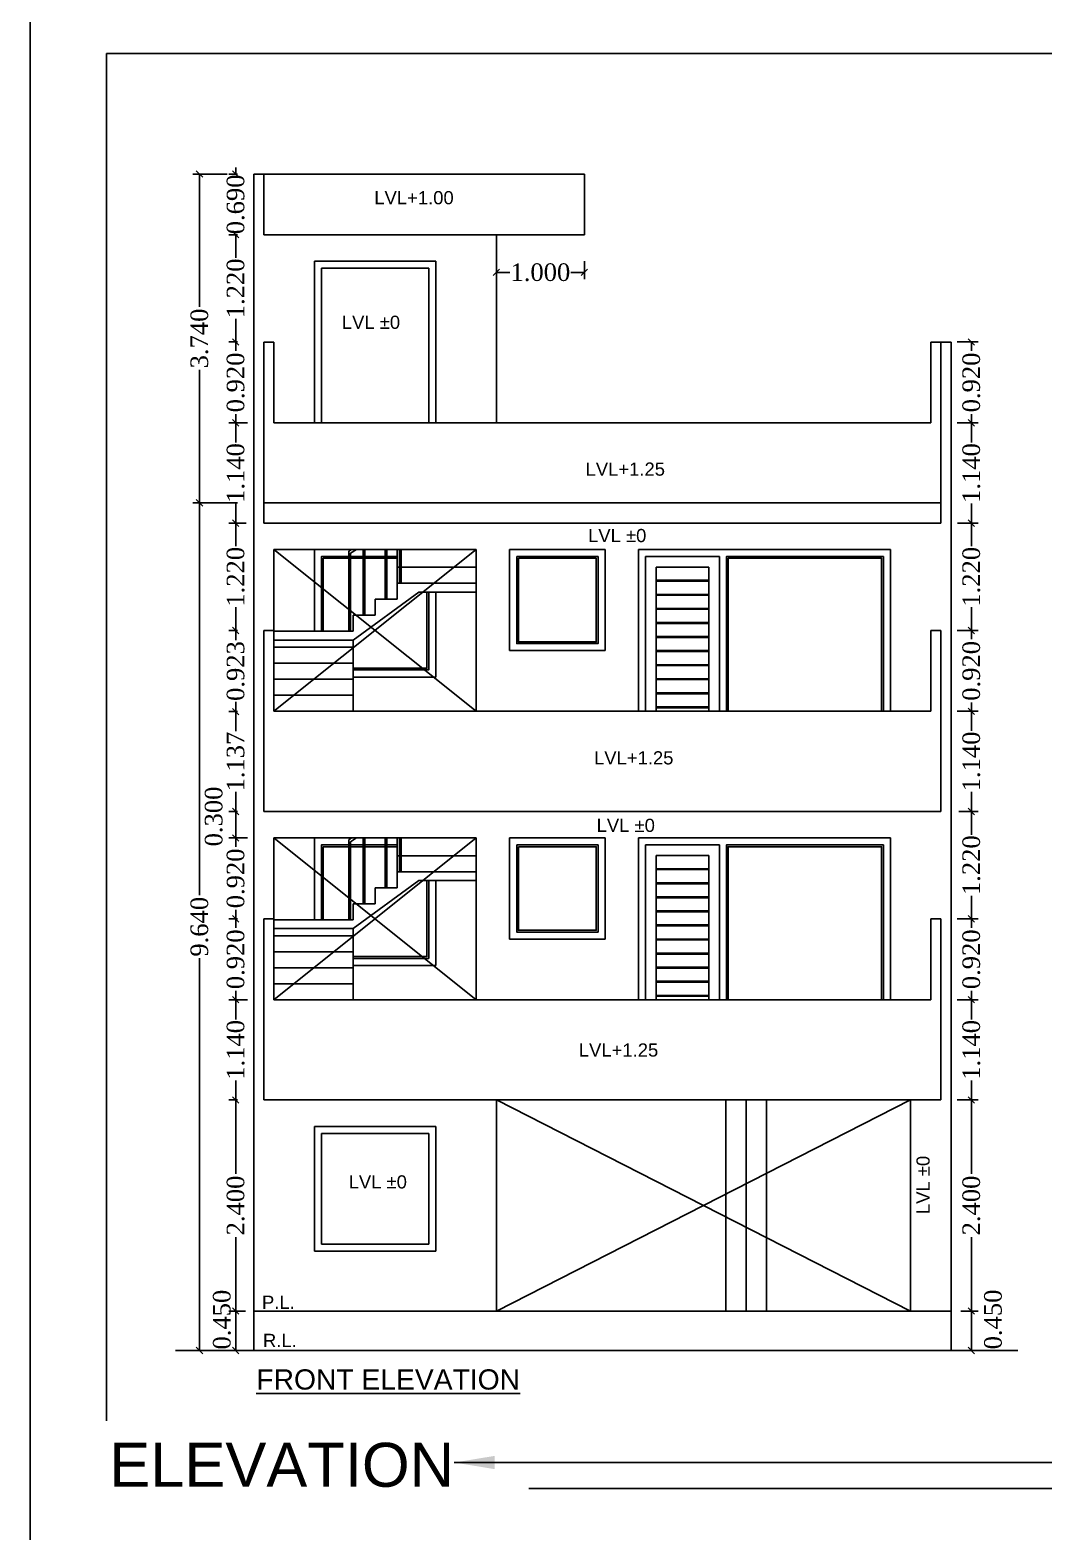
# Model space of a CAD drawing. Header units: metres. Extents: x 180 to 389, y -165 to 195.
# Drawn here: x 259.57 to 271.1, y -42.26 to -25.18 of the extents above; entities that cross this region are included whole.
import ezdxf

# ---------------------------------------------------------------- set-up
doc = ezdxf.new("R2010")
doc.units = ezdxf.units.M
doc.header["$LTSCALE"] = 2
doc.header["$MEASUREMENT"] = 0
doc.layers.add('_Elevation', color=44, linetype='Continuous')
doc.styles.add('DRAWING', font='times.ttf', dxfattribs={"height": 0.2})
doc.styles.get("Standard").update_dxf_attribs({"font": 'arial.ttf'})
doc.dimstyles.new('Copy of DRAWING', dxfattribs={"dimtxt": 0.2, "dimasz": 0.46, "dimexe": 0.076, "dimexo": 0.3, "dimgap": 0.037, "dimtad": 0, "dimdec": 3, "dimzin": 0, "dimdsep": 46, "dimtxsty": 'DRAWING', "dimblk": 'ARCHTICK', "dimtsz": 0.037, "dimcen": 0.09, "dimclre": 256, "dimclrt": 256, "dimadec": 0, "dimazin": 0, "dimtfac": 1, "dimtdec": 3, "dimtix": 1, "dimtofl": 0, "dimtmove": 2, "dimatfit": 3, "dimfxl": 1, "dimtolj": 1, "dimtzin": 0, "dimarcsym": 0})
doc.dimstyles.new('DRAWING', dxfattribs={"dimtxt": 0.2, "dimasz": 0.076, "dimexe": 0.076, "dimexo": 0.3, "dimgap": 0.037, "dimtad": 0, "dimdec": 3, "dimzin": 0, "dimdsep": 46, "dimtxsty": 'DRAWING', "dimblk": 'ARCHTICK', "dimtsz": 0.037, "dimcen": 0.09, "dimclre": 256, "dimclrt": 256, "dimadec": 0, "dimazin": 0, "dimtfac": 1, "dimtdec": 3, "dimtix": 1, "dimtofl": 0, "dimtmove": 2, "dimatfit": 3, "dimfxl": 1, "dimtolj": 1, "dimtzin": 0, "dimarcsym": 0})

# ---------------------------------------------------------------- blocks, each defined once
blk = doc.blocks.new('*D432')
at = {"layer": '_Elevation', "color": 0, "linetype": 'ByBlock', "lineweight": -2, "ltscale": 0.01}
for p, q in [((261.873, -26.779), (261.947, -26.853)), ((261.91, -26.816), (261.91, -26.742)), ((261.947, -27.543), (261.873, -27.469)), ((261.91, -27.506), (261.91, -27.58))]:
    blk.add_line(p, q, dxfattribs=at)
at = {"layer": '_Elevation', "linetype": 'ByBlock', "lineweight": -2, "ltscale": 0.01}
for p, q in [((261.93, -26.816), (261.834, -26.816)), ((261.93, -27.506), (261.834, -27.506))]:
    blk.add_line(p, q, dxfattribs=at)
at = {"layer": 'Defpoints', "color": 0, "ltscale": 0.01}
for p in [(262.23, -26.816), (261.91, -27.506), (262.23, -27.506)]:
    blk.add_point(p, dxfattribs=at)
at = {"layer": '_Elevation', "ltscale": 0.01, "insert": (261.91, -27.161), "char_height": 0.2, "attachment_point": 5, "rotation": 90, "style": 'DRAWING'}
blk.add_mtext('\\A1;0.690', dxfattribs=at)
blk = doc.blocks.new('_ArchTick')
blk = doc.blocks.new('*D433')
at = {"layer": '_Elevation', "color": 0, "linetype": 'ByBlock', "lineweight": -2, "ltscale": 0.01}
for p, q in [((261.947, -27.543), (261.873, -27.469)), ((261.91, -27.506), (261.91, -27.769)), ((261.91, -28.726), (261.91, -28.463)), ((261.873, -28.689), (261.947, -28.763))]:
    blk.add_line(p, q, dxfattribs=at)
at = {"layer": '_Elevation', "linetype": 'ByBlock', "lineweight": -2, "ltscale": 0.01}
for p, q in [((261.93, -27.506), (261.834, -27.506)), ((261.93, -28.726), (261.834, -28.726))]:
    blk.add_line(p, q, dxfattribs=at)
at = {"layer": 'Defpoints', "color": 0, "ltscale": 0.01}
for p in [(262.23, -27.506), (261.91, -28.726), (262.23, -28.726)]:
    blk.add_point(p, dxfattribs=at)
at = {"layer": '_Elevation', "ltscale": 0.01, "insert": (261.91, -28.116), "char_height": 0.2, "attachment_point": 5, "rotation": 90, "style": 'DRAWING'}
blk.add_mtext('\\A1;1.220', dxfattribs=at)
blk = doc.blocks.new('*D434')
at = {"layer": '_Elevation', "color": 0, "linetype": 'ByBlock', "lineweight": -2, "ltscale": 0.01}
for p, q in [((261.947, -28.763), (261.873, -28.689)), ((261.91, -28.726), (261.91, -28.827)), ((261.91, -29.646), (261.91, -29.545)), ((261.873, -29.609), (261.947, -29.683))]:
    blk.add_line(p, q, dxfattribs=at)
at = {"layer": '_Elevation', "linetype": 'ByBlock', "lineweight": -2, "ltscale": 0.01}
for p, q in [((261.93, -28.726), (261.834, -28.726)), ((262.045, -29.646), (261.834, -29.646))]:
    blk.add_line(p, q, dxfattribs=at)
at = {"layer": 'Defpoints', "color": 0, "ltscale": 0.01}
for p in [(262.23, -28.726), (261.91, -29.646), (262.345, -29.646)]:
    blk.add_point(p, dxfattribs=at)
at = {"layer": '_Elevation', "ltscale": 0.01, "insert": (261.91, -29.186), "char_height": 0.2, "attachment_point": 5, "rotation": 90, "style": 'DRAWING'}
blk.add_mtext('\\A1;0.920', dxfattribs=at)
blk = doc.blocks.new('*D435')
at = {"layer": '_Elevation', "linetype": 'ByBlock', "lineweight": -2, "ltscale": 0.01}
for p, q in [((262.045, -29.646), (261.834, -29.646)), ((262.031, -30.786), (261.834, -30.786))]:
    blk.add_line(p, q, dxfattribs=at)
at = {"layer": '_Elevation', "color": 0, "linetype": 'ByBlock', "lineweight": -2, "ltscale": 0.01}
for p, q in [((261.947, -29.683), (261.873, -29.609)), ((261.91, -29.646), (261.91, -29.869)), ((261.91, -30.786), (261.91, -30.563)), ((261.873, -30.749), (261.947, -30.823))]:
    blk.add_line(p, q, dxfattribs=at)
at = {"layer": 'Defpoints', "color": 0, "ltscale": 0.01}
for p in [(262.345, -29.646), (261.91, -30.786), (262.331, -30.786)]:
    blk.add_point(p, dxfattribs=at)
at = {"layer": '_Elevation', "ltscale": 0.01, "insert": (261.91, -30.216), "char_height": 0.2, "attachment_point": 5, "rotation": 90, "style": 'DRAWING'}
blk.add_mtext('\\A1;1.140', dxfattribs=at)
blk = doc.blocks.new('*D436')
at = {"layer": '_Elevation', "linetype": 'ByBlock', "lineweight": -2, "ltscale": 0.01}
for p, q in [((262.031, -30.786), (261.834, -30.786)), ((261.93, -32.006), (261.834, -32.006))]:
    blk.add_line(p, q, dxfattribs=at)
at = {"layer": '_Elevation', "color": 0, "linetype": 'ByBlock', "lineweight": -2, "ltscale": 0.01}
for p, q in [((261.947, -30.823), (261.873, -30.749)), ((261.91, -30.786), (261.91, -31.049)), ((261.91, -32.006), (261.91, -31.743)), ((261.873, -31.969), (261.947, -32.043))]:
    blk.add_line(p, q, dxfattribs=at)
at = {"layer": 'Defpoints', "color": 0, "ltscale": 0.01}
for p in [(262.331, -30.786), (261.91, -32.006), (262.23, -32.006)]:
    blk.add_point(p, dxfattribs=at)
at = {"layer": '_Elevation', "ltscale": 0.01, "insert": (261.91, -31.396), "char_height": 0.2, "attachment_point": 5, "rotation": 90, "style": 'DRAWING'}
blk.add_mtext('\\A1;1.220', dxfattribs=at)
blk = doc.blocks.new('*D437')
at = {"layer": '_Elevation', "linetype": 'ByBlock', "lineweight": -2, "ltscale": 0.01}
for p, q in [((261.93, -32.006), (261.834, -32.006)), ((261.93, -32.93), (261.834, -32.93))]:
    blk.add_line(p, q, dxfattribs=at)
at = {"layer": '_Elevation', "color": 0, "linetype": 'ByBlock', "lineweight": -2, "ltscale": 0.01}
for p, q in [((261.947, -32.043), (261.873, -31.969)), ((261.91, -32.006), (261.91, -32.116)), ((261.873, -32.893), (261.947, -32.967)), ((261.91, -32.93), (261.91, -32.819))]:
    blk.add_line(p, q, dxfattribs=at)
at = {"layer": 'Defpoints', "color": 0, "ltscale": 0.01}
for p in [(262.23, -32.006), (261.91, -32.93), (262.23, -32.93)]:
    blk.add_point(p, dxfattribs=at)
at = {"layer": '_Elevation', "ltscale": 0.01, "insert": (261.91, -32.468), "char_height": 0.2, "attachment_point": 5, "rotation": 90, "style": 'DRAWING'}
blk.add_mtext('\\A1;0.923', dxfattribs=at)
blk = doc.blocks.new('*D438')
at = {"layer": '_Elevation', "linetype": 'ByBlock', "lineweight": -2, "ltscale": 0.01}
for p, q in [((261.93, -32.93), (261.834, -32.93)), ((261.93, -34.066), (261.834, -34.066))]:
    blk.add_line(p, q, dxfattribs=at)
at = {"layer": '_Elevation', "color": 0, "linetype": 'ByBlock', "lineweight": -2, "ltscale": 0.01}
for p, q in [((261.947, -32.967), (261.873, -32.893)), ((261.91, -32.93), (261.91, -33.152)), ((261.91, -34.066), (261.91, -33.843)), ((261.873, -34.029), (261.947, -34.103))]:
    blk.add_line(p, q, dxfattribs=at)
at = {"layer": 'Defpoints', "color": 0, "ltscale": 0.01}
for p in [(262.23, -32.93), (261.91, -34.066), (262.23, -34.066)]:
    blk.add_point(p, dxfattribs=at)
at = {"layer": '_Elevation', "ltscale": 0.01, "insert": (261.91, -33.498), "char_height": 0.2, "attachment_point": 5, "rotation": 90, "style": 'DRAWING'}
blk.add_mtext('\\A1;1.137', dxfattribs=at)
blk = doc.blocks.new('*D439')
at = {"layer": '_Elevation', "linetype": 'ByBlock', "lineweight": -2, "ltscale": 0.01}
for p, q in [((261.93, -34.066), (261.834, -34.066)), ((262.045, -34.366), (261.834, -34.366))]:
    blk.add_line(p, q, dxfattribs=at)
at = {"layer": '_Elevation', "color": 0, "linetype": 'ByBlock', "lineweight": -2, "ltscale": 0.01}
for p, q in [((261.947, -34.103), (261.873, -34.029)), ((261.91, -34.066), (261.91, -34.366)), ((261.873, -34.329), (261.947, -34.403))]:
    blk.add_line(p, q, dxfattribs=at)
at = {"layer": 'Defpoints', "color": 0, "ltscale": 0.01}
for p in [(262.23, -34.066), (261.91, -34.366), (262.345, -34.366)]:
    blk.add_point(p, dxfattribs=at)
at = {"layer": '_Elevation', "ltscale": 0.01, "insert": (261.661, -34.122), "char_height": 0.2, "attachment_point": 5, "rotation": 90, "style": 'DRAWING'}
blk.add_mtext('\\A1;0.300', dxfattribs=at)
blk = doc.blocks.new('*D440')
at = {"layer": '_Elevation', "color": 0, "linetype": 'ByBlock', "lineweight": -2, "ltscale": 0.01}
for p, q in [((261.947, -34.403), (261.873, -34.329)), ((261.91, -34.366), (261.91, -34.467)), ((261.91, -35.286), (261.91, -35.185)), ((261.873, -35.249), (261.947, -35.323))]:
    blk.add_line(p, q, dxfattribs=at)
at = {"layer": '_Elevation', "linetype": 'ByBlock', "lineweight": -2, "ltscale": 0.01}
for p, q in [((262.045, -34.366), (261.834, -34.366)), ((261.93, -35.286), (261.834, -35.286))]:
    blk.add_line(p, q, dxfattribs=at)
at = {"layer": 'Defpoints', "color": 0, "ltscale": 0.01}
for p in [(262.345, -34.366), (261.91, -35.286), (262.23, -35.286)]:
    blk.add_point(p, dxfattribs=at)
at = {"layer": '_Elevation', "ltscale": 0.01, "insert": (261.91, -34.826), "char_height": 0.2, "attachment_point": 5, "rotation": 90, "style": 'DRAWING'}
blk.add_mtext('\\A1;0.920', dxfattribs=at)
blk = doc.blocks.new('*D441')
at = {"layer": '_Elevation', "linetype": 'ByBlock', "lineweight": -2, "ltscale": 0.01}
for p, q in [((261.93, -35.286), (261.834, -35.286)), ((262.045, -36.206), (261.834, -36.206))]:
    blk.add_line(p, q, dxfattribs=at)
at = {"layer": '_Elevation', "color": 0, "linetype": 'ByBlock', "lineweight": -2, "ltscale": 0.01}
for p, q in [((261.947, -35.323), (261.873, -35.249)), ((261.91, -35.286), (261.91, -35.387)), ((261.873, -36.169), (261.947, -36.243)), ((261.91, -36.206), (261.91, -36.105))]:
    blk.add_line(p, q, dxfattribs=at)
at = {"layer": 'Defpoints', "color": 0, "ltscale": 0.01}
for p in [(262.23, -35.286), (261.91, -36.206), (262.345, -36.206)]:
    blk.add_point(p, dxfattribs=at)
at = {"layer": '_Elevation', "ltscale": 0.01, "insert": (261.91, -35.746), "char_height": 0.2, "attachment_point": 5, "rotation": 90, "style": 'DRAWING'}
blk.add_mtext('\\A1;0.920', dxfattribs=at)
blk = doc.blocks.new('*D442')
at = {"layer": '_Elevation', "linetype": 'ByBlock', "lineweight": -2, "ltscale": 0.01}
for p, q in [((262.045, -36.206), (261.834, -36.206)), ((261.93, -37.346), (261.834, -37.346))]:
    blk.add_line(p, q, dxfattribs=at)
at = {"layer": '_Elevation', "color": 0, "linetype": 'ByBlock', "lineweight": -2, "ltscale": 0.01}
for p, q in [((261.947, -36.243), (261.873, -36.169)), ((261.91, -36.206), (261.91, -36.429)), ((261.91, -37.346), (261.91, -37.123)), ((261.873, -37.309), (261.947, -37.383))]:
    blk.add_line(p, q, dxfattribs=at)
at = {"layer": 'Defpoints', "color": 0, "ltscale": 0.01}
for p in [(262.345, -36.206), (261.91, -37.346), (262.23, -37.346)]:
    blk.add_point(p, dxfattribs=at)
at = {"layer": '_Elevation', "ltscale": 0.01, "insert": (261.91, -36.776), "char_height": 0.2, "attachment_point": 5, "rotation": 90, "style": 'DRAWING'}
blk.add_mtext('\\A1;1.140', dxfattribs=at)
blk = doc.blocks.new('*D443')
at = {"layer": '_Elevation', "linetype": 'ByBlock', "lineweight": -2, "ltscale": 0.01}
for p, q in [((261.93, -37.346), (261.834, -37.346)), ((262.023, -39.746), (261.834, -39.746))]:
    blk.add_line(p, q, dxfattribs=at)
at = {"layer": '_Elevation', "color": 0, "linetype": 'ByBlock', "lineweight": -2, "ltscale": 0.01}
for p, q in [((261.947, -37.383), (261.873, -37.309)), ((261.91, -37.346), (261.91, -38.185)), ((261.91, -39.746), (261.91, -38.907)), ((261.873, -39.709), (261.947, -39.783))]:
    blk.add_line(p, q, dxfattribs=at)
at = {"layer": 'Defpoints', "color": 0, "ltscale": 0.01}
for p in [(262.23, -37.346), (261.91, -39.746), (262.323, -39.746)]:
    blk.add_point(p, dxfattribs=at)
at = {"layer": '_Elevation', "ltscale": 0.01, "insert": (261.91, -38.546), "char_height": 0.2, "attachment_point": 5, "rotation": 90, "style": 'DRAWING'}
blk.add_mtext('\\A1;2.400', dxfattribs=at)
blk = doc.blocks.new('*D444')
at = {"layer": '_Elevation', "linetype": 'ByBlock', "lineweight": -2, "ltscale": 0.01}
for p, q in [((262.023, -39.746), (261.834, -39.746)), ((261.973, -40.196), (261.834, -40.196))]:
    blk.add_line(p, q, dxfattribs=at)
at = {"layer": '_Elevation', "color": 0, "linetype": 'ByBlock', "lineweight": -2, "ltscale": 0.01}
for p, q in [((261.947, -39.783), (261.873, -39.709)), ((261.91, -39.746), (261.91, -40.196)), ((261.873, -40.159), (261.947, -40.233))]:
    blk.add_line(p, q, dxfattribs=at)
at = {"layer": 'Defpoints', "color": 0, "ltscale": 0.01}
for p in [(262.323, -39.746), (261.91, -40.196), (262.273, -40.196)]:
    blk.add_point(p, dxfattribs=at)
at = {"layer": '_Elevation', "ltscale": 0.01, "insert": (261.754, -39.844), "char_height": 0.2, "attachment_point": 5, "rotation": 90, "style": 'DRAWING'}
blk.add_mtext('\\A1;0.450', dxfattribs=at)
blk = doc.blocks.new('*D445')
at = {"layer": '_Elevation', "color": 0, "linetype": 'ByBlock', "lineweight": -2, "ltscale": 0.01}
for p, q in [((270.313, -28.763), (270.239, -28.689)), ((270.276, -28.726), (270.276, -28.827)), ((270.276, -29.646), (270.276, -29.545)), ((270.239, -29.609), (270.313, -29.683))]:
    blk.add_line(p, q, dxfattribs=at)
at = {"layer": '_Elevation', "linetype": 'ByBlock', "lineweight": -2, "ltscale": 0.01}
for p, q in [((270.115, -28.726), (270.352, -28.726)), ((270.115, -29.646), (270.352, -29.646))]:
    blk.add_line(p, q, dxfattribs=at)
at = {"layer": 'Defpoints', "color": 0, "ltscale": 0.01}
for p in [(269.815, -28.726), (269.815, -29.646), (270.276, -29.646)]:
    blk.add_point(p, dxfattribs=at)
at = {"layer": '_Elevation', "ltscale": 0.01, "insert": (270.276, -29.186), "char_height": 0.2, "attachment_point": 5, "rotation": 90, "style": 'DRAWING'}
blk.add_mtext('\\A1;0.920', dxfattribs=at)
blk = doc.blocks.new('*D446')
at = {"layer": '_Elevation', "linetype": 'ByBlock', "lineweight": -2, "ltscale": 0.01}
for p, q in [((270.115, -29.646), (270.352, -29.646)), ((270.119, -30.786), (270.352, -30.786))]:
    blk.add_line(p, q, dxfattribs=at)
at = {"layer": '_Elevation', "color": 0, "linetype": 'ByBlock', "lineweight": -2, "ltscale": 0.01}
for p, q in [((270.313, -29.683), (270.239, -29.609)), ((270.276, -29.646), (270.276, -29.869)), ((270.276, -30.786), (270.276, -30.563)), ((270.239, -30.749), (270.313, -30.823))]:
    blk.add_line(p, q, dxfattribs=at)
at = {"layer": 'Defpoints', "color": 0, "ltscale": 0.01}
for p in [(269.815, -29.646), (269.819, -30.786), (270.276, -30.786)]:
    blk.add_point(p, dxfattribs=at)
at = {"layer": '_Elevation', "ltscale": 0.01, "insert": (270.276, -30.216), "char_height": 0.2, "attachment_point": 5, "rotation": 90, "style": 'DRAWING'}
blk.add_mtext('\\A1;1.140', dxfattribs=at)
blk = doc.blocks.new('*D447')
at = {"layer": '_Elevation', "linetype": 'ByBlock', "lineweight": -2, "ltscale": 0.01}
for p, q in [((270.119, -30.786), (270.352, -30.786)), ((270.115, -32.006), (270.352, -32.006))]:
    blk.add_line(p, q, dxfattribs=at)
at = {"layer": '_Elevation', "color": 0, "linetype": 'ByBlock', "lineweight": -2, "ltscale": 0.01}
for p, q in [((270.313, -30.823), (270.239, -30.749)), ((270.276, -30.786), (270.276, -31.049)), ((270.276, -32.006), (270.276, -31.743)), ((270.239, -31.969), (270.313, -32.043))]:
    blk.add_line(p, q, dxfattribs=at)
at = {"layer": 'Defpoints', "color": 0, "ltscale": 0.01}
for p in [(269.819, -30.786), (269.815, -32.006), (270.276, -32.006)]:
    blk.add_point(p, dxfattribs=at)
at = {"layer": '_Elevation', "ltscale": 0.01, "insert": (270.276, -31.396), "char_height": 0.2, "attachment_point": 5, "rotation": 90, "style": 'DRAWING'}
blk.add_mtext('\\A1;1.220', dxfattribs=at)
blk = doc.blocks.new('*D448')
at = {"layer": '_Elevation', "linetype": 'ByBlock', "lineweight": -2, "ltscale": 0.01}
for p, q in [((270.115, -32.006), (270.352, -32.006)), ((270.115, -32.926), (270.352, -32.926))]:
    blk.add_line(p, q, dxfattribs=at)
at = {"layer": '_Elevation', "color": 0, "linetype": 'ByBlock', "lineweight": -2, "ltscale": 0.01}
for p, q in [((270.313, -32.043), (270.239, -31.969)), ((270.276, -32.006), (270.276, -32.107)), ((270.239, -32.889), (270.313, -32.963)), ((270.276, -32.926), (270.276, -32.825))]:
    blk.add_line(p, q, dxfattribs=at)
at = {"layer": 'Defpoints', "color": 0, "ltscale": 0.01}
for p in [(269.815, -32.006), (269.815, -32.926), (270.276, -32.926)]:
    blk.add_point(p, dxfattribs=at)
at = {"layer": '_Elevation', "ltscale": 0.01, "insert": (270.276, -32.466), "char_height": 0.2, "attachment_point": 5, "rotation": 90, "style": 'DRAWING'}
blk.add_mtext('\\A1;0.920', dxfattribs=at)
blk = doc.blocks.new('*D449')
at = {"layer": '_Elevation', "linetype": 'ByBlock', "lineweight": -2, "ltscale": 0.01}
for p, q in [((270.115, -32.926), (270.352, -32.926)), ((270.134, -34.066), (270.352, -34.066))]:
    blk.add_line(p, q, dxfattribs=at)
at = {"layer": '_Elevation', "color": 0, "linetype": 'ByBlock', "lineweight": -2, "ltscale": 0.01}
for p, q in [((270.313, -32.963), (270.239, -32.889)), ((270.276, -32.926), (270.276, -33.149)), ((270.276, -34.066), (270.276, -33.843)), ((270.239, -34.029), (270.313, -34.103))]:
    blk.add_line(p, q, dxfattribs=at)
at = {"layer": 'Defpoints', "color": 0, "ltscale": 0.01}
for p in [(269.815, -32.926), (269.834, -34.066), (270.276, -34.066)]:
    blk.add_point(p, dxfattribs=at)
at = {"layer": '_Elevation', "ltscale": 0.01, "insert": (270.276, -33.496), "char_height": 0.2, "attachment_point": 5, "rotation": 90, "style": 'DRAWING'}
blk.add_mtext('\\A1;1.140', dxfattribs=at)
blk = doc.blocks.new('*D450')
at = {"layer": '_Elevation', "linetype": 'ByBlock', "lineweight": -2, "ltscale": 0.01}
for p, q in [((270.134, -34.066), (270.352, -34.066)), ((270.115, -35.286), (270.352, -35.286))]:
    blk.add_line(p, q, dxfattribs=at)
at = {"layer": '_Elevation', "color": 0, "linetype": 'ByBlock', "lineweight": -2, "ltscale": 0.01}
for p, q in [((270.313, -34.103), (270.239, -34.029)), ((270.276, -34.066), (270.276, -34.329)), ((270.276, -35.286), (270.276, -35.023)), ((270.239, -35.249), (270.313, -35.323))]:
    blk.add_line(p, q, dxfattribs=at)
at = {"layer": 'Defpoints', "color": 0, "ltscale": 0.01}
for p in [(269.834, -34.066), (269.815, -35.286), (270.276, -35.286)]:
    blk.add_point(p, dxfattribs=at)
at = {"layer": '_Elevation', "ltscale": 0.01, "insert": (270.276, -34.676), "char_height": 0.2, "attachment_point": 5, "rotation": 90, "style": 'DRAWING'}
blk.add_mtext('\\A1;1.220', dxfattribs=at)
blk = doc.blocks.new('*D451')
at = {"layer": '_Elevation', "linetype": 'ByBlock', "lineweight": -2, "ltscale": 0.01}
for p, q in [((270.115, -35.286), (270.352, -35.286)), ((270.115, -36.206), (270.352, -36.206))]:
    blk.add_line(p, q, dxfattribs=at)
at = {"layer": '_Elevation', "color": 0, "linetype": 'ByBlock', "lineweight": -2, "ltscale": 0.01}
for p, q in [((270.313, -35.323), (270.239, -35.249)), ((270.276, -35.286), (270.276, -35.387)), ((270.239, -36.169), (270.313, -36.243)), ((270.276, -36.206), (270.276, -36.105))]:
    blk.add_line(p, q, dxfattribs=at)
at = {"layer": 'Defpoints', "color": 0, "ltscale": 0.01}
for p in [(269.815, -35.286), (269.815, -36.206), (270.276, -36.206)]:
    blk.add_point(p, dxfattribs=at)
at = {"layer": '_Elevation', "ltscale": 0.01, "insert": (270.276, -35.746), "char_height": 0.2, "attachment_point": 5, "rotation": 90, "style": 'DRAWING'}
blk.add_mtext('\\A1;0.920', dxfattribs=at)
blk = doc.blocks.new('*D452')
at = {"layer": '_Elevation', "linetype": 'ByBlock', "lineweight": -2, "ltscale": 0.01}
for p, q in [((270.115, -36.206), (270.352, -36.206)), ((270.115, -37.346), (270.352, -37.346))]:
    blk.add_line(p, q, dxfattribs=at)
at = {"layer": '_Elevation', "color": 0, "linetype": 'ByBlock', "lineweight": -2, "ltscale": 0.01}
for p, q in [((270.313, -36.243), (270.239, -36.169)), ((270.276, -36.206), (270.276, -36.429)), ((270.276, -37.346), (270.276, -37.123)), ((270.239, -37.309), (270.313, -37.383))]:
    blk.add_line(p, q, dxfattribs=at)
at = {"layer": 'Defpoints', "color": 0, "ltscale": 0.01}
for p in [(269.815, -36.206), (269.815, -37.346), (270.276, -37.346)]:
    blk.add_point(p, dxfattribs=at)
at = {"layer": '_Elevation', "ltscale": 0.01, "insert": (270.276, -36.776), "char_height": 0.2, "attachment_point": 5, "rotation": 90, "style": 'DRAWING'}
blk.add_mtext('\\A1;1.140', dxfattribs=at)
blk = doc.blocks.new('*D453')
at = {"layer": '_Elevation', "linetype": 'ByBlock', "lineweight": -2, "ltscale": 0.01}
for p, q in [((270.115, -37.346), (270.352, -37.346)), ((270.157, -39.746), (270.352, -39.746))]:
    blk.add_line(p, q, dxfattribs=at)
at = {"layer": '_Elevation', "color": 0, "linetype": 'ByBlock', "lineweight": -2, "ltscale": 0.01}
for p, q in [((270.313, -37.383), (270.239, -37.309)), ((270.276, -37.346), (270.276, -38.185)), ((270.276, -39.746), (270.276, -38.907)), ((270.239, -39.709), (270.313, -39.783))]:
    blk.add_line(p, q, dxfattribs=at)
at = {"layer": 'Defpoints', "color": 0, "ltscale": 0.01}
for p in [(269.815, -37.346), (269.857, -39.746), (270.276, -39.746)]:
    blk.add_point(p, dxfattribs=at)
at = {"layer": '_Elevation', "ltscale": 0.01, "insert": (270.276, -38.546), "char_height": 0.2, "attachment_point": 5, "rotation": 90, "style": 'DRAWING'}
blk.add_mtext('\\A1;2.400', dxfattribs=at)
blk = doc.blocks.new('*D454')
at = {"layer": '_Elevation', "linetype": 'ByBlock', "lineweight": -2, "ltscale": 0.01}
for p, q in [((270.157, -39.746), (270.352, -39.746)), ((270.157, -40.196), (270.352, -40.196))]:
    blk.add_line(p, q, dxfattribs=at)
at = {"layer": '_Elevation', "color": 0, "linetype": 'ByBlock', "lineweight": -2, "ltscale": 0.01}
for p, q in [((270.313, -39.783), (270.239, -39.709)), ((270.276, -39.746), (270.276, -40.196)), ((270.239, -40.159), (270.313, -40.233))]:
    blk.add_line(p, q, dxfattribs=at)
at = {"layer": 'Defpoints', "color": 0, "ltscale": 0.01}
for p in [(269.857, -39.746), (269.857, -40.196), (270.276, -40.196)]:
    blk.add_point(p, dxfattribs=at)
at = {"layer": '_Elevation', "ltscale": 0.01, "insert": (270.523, -39.842), "char_height": 0.2, "attachment_point": 5, "rotation": 90, "style": 'DRAWING'}
blk.add_mtext('\\A1;0.450', dxfattribs=at)
blk = doc.blocks.new('*D455')
at = {"layer": '_Elevation', "linetype": 'ByBlock', "lineweight": -2, "ltscale": 0.01}
for p, q in [((264.875, -27.806), (264.875, -28.01)), ((265.875, -27.806), (265.875, -28.01))]:
    blk.add_line(p, q, dxfattribs=at)
at = {"layer": '_Elevation', "color": 0, "linetype": 'ByBlock', "lineweight": -2, "ltscale": 0.01}
for p, q in [((264.912, -27.897), (264.838, -27.971)), ((264.875, -27.934), (265.029, -27.934)), ((265.875, -27.934), (265.722, -27.934)), ((265.838, -27.971), (265.912, -27.897))]:
    blk.add_line(p, q, dxfattribs=at)
at = {"layer": 'Defpoints', "color": 0, "ltscale": 0.01}
for p in [(264.875, -27.506), (265.875, -27.506), (265.875, -27.934)]:
    blk.add_point(p, dxfattribs=at)
at = {"layer": '_Elevation', "ltscale": 0.01, "insert": (265.375, -27.934), "char_height": 0.2, "attachment_point": 5, "style": 'DRAWING'}
blk.add_mtext('\\A1;1.000', dxfattribs=at)
blk = doc.blocks.new('*D479')
at = {"layer": '_Elevation', "linetype": 'ByBlock', "lineweight": -2, "ltscale": 0.01}
for p, q in [((261.93, -30.556), (261.422, -30.556)), ((261.815, -40.196), (261.422, -40.196))]:
    blk.add_line(p, q, dxfattribs=at)
at = {"layer": '_Elevation', "color": 0, "linetype": 'ByBlock', "lineweight": -2, "ltscale": 0.01}
for p, q in [((261.535, -30.593), (261.461, -30.519)), ((261.498, -30.556), (261.498, -35.018)), ((261.498, -40.196), (261.498, -35.734)), ((261.461, -40.159), (261.535, -40.233))]:
    blk.add_line(p, q, dxfattribs=at)
at = {"layer": 'Defpoints', "color": 0, "ltscale": 0.01}
for p in [(262.23, -30.556), (261.498, -40.196), (262.115, -40.196)]:
    blk.add_point(p, dxfattribs=at)
at = {"layer": '_Elevation', "ltscale": 0.01, "insert": (261.498, -35.376), "char_height": 0.2, "attachment_point": 5, "rotation": 90, "style": 'DRAWING'}
blk.add_mtext('\\A1;9.640', dxfattribs=at)
blk = doc.blocks.new('*D480')
at = {"layer": '_Elevation', "color": 0, "linetype": 'ByBlock', "lineweight": -2, "ltscale": 0.01}
for p, q in [((261.535, -26.853), (261.461, -26.779)), ((261.498, -26.816), (261.498, -28.328)), ((261.498, -30.556), (261.498, -29.044)), ((261.461, -30.519), (261.535, -30.593))]:
    blk.add_line(p, q, dxfattribs=at)
at = {"layer": '_Elevation', "linetype": 'ByBlock', "lineweight": -2, "ltscale": 0.01}
for p, q in [((261.815, -26.816), (261.422, -26.816)), ((261.93, -30.556), (261.422, -30.556))]:
    blk.add_line(p, q, dxfattribs=at)
at = {"layer": 'Defpoints', "color": 0, "ltscale": 0.01}
for p in [(261.498, -26.816), (262.115, -26.816), (262.23, -30.556)]:
    blk.add_point(p, dxfattribs=at)
at = {"layer": '_Elevation', "ltscale": 0.01, "insert": (261.498, -28.686), "char_height": 0.2, "attachment_point": 5, "rotation": 90, "style": 'DRAWING'}
blk.add_mtext('\\A1;3.740', dxfattribs=at)

msp = doc.modelspace()

# ---------------------------------------------------------------- linework, layer by layer
at = {"ltscale": 0.01}
msp.add_lwpolyline([(259.5716, -23.2175), (292.4225, -23.2175), (292.4225, -44.8823), (259.5716, -44.8823)], close=True, dxfattribs=at)
at = {"layer": '_Elevation', "ltscale": 0.01}
for p, q in [((262.1154, -40.1961), (262.1154, -26.8161)), ((262.1154, -26.8161), (265.8754, -26.8161)), ((262.2304, -27.5061), (262.2304, -26.8161)), ((265.8754, -27.5061), (265.8754, -26.8161)), ((262.2304, -27.5061), (265.8754, -27.5061)), ((264.8754, -29.6461), (264.8754, -27.5061)), ((262.8054, -27.8061), (262.8054, -29.6461)), ((262.8054, -27.8061), (264.1854, -27.8061)), ((264.1854, -27.8061), (264.1854, -29.6461)), ((262.8854, -27.8861), (264.1054, -27.8861)), ((262.8854, -27.8861), (262.8854, -29.6461)), ((264.1054, -27.8861), (264.1054, -29.6461)), ((262.3454, -28.7261), (262.2304, -28.7261)), ((262.2304, -30.7861), (262.2304, -28.7261)), ((262.3454, -29.6461), (262.3454, -28.7261)), ((269.8154, -28.7261), (270.0454, -28.7261)), ((269.8154, -29.6461), (269.8154, -28.7261)), ((269.9304, -30.7861), (269.9304, -28.7261)), ((270.0454, -40.1961), (270.0454, -28.7261)), ((262.3454, -29.6461), (269.8154, -29.6461)), ((262.2304, -30.5561), (269.9304, -30.5561)), ((262.2304, -30.7861), (269.9304, -30.7861)), ((264.6454, -31.0861), (262.3454, -31.0861)), ((262.3454, -32.0061), (262.3454, -31.0861)), ((262.3454, -31.0861), (264.6454, -32.9261)), ((264.6454, -31.0861), (262.3454, -32.9261)), ((263.7454, -31.0861), (262.8054, -31.0861)), ((262.8054, -32.0161), (262.8054, -31.0861)), ((263.1973, -31.1061), (263.2286, -31.0861)), ((263.2173, -31.1289), (263.2842, -31.0861)), ((263.3604, -31.8341), (263.3604, -31.0861)), ((263.3804, -31.8341), (263.3804, -31.0861)), ((263.6104, -31.6521), (263.6104, -31.0861)), ((263.6304, -31.6521), (263.6304, -31.0861)), ((263.7454, -31.0861), (263.7454, -31.6521)), ((263.7727, -31.4701), (263.7727, -31.0861)), ((263.7927, -31.4701), (263.7927, -31.0861)), ((264.6454, -31.0861), (264.6454, -32.9261)), ((266.1104, -31.0861), (265.0254, -31.0861)), ((265.0254, -32.2361), (265.0254, -31.0861)), ((266.1104, -31.0861), (266.1104, -32.2361)), ((266.4904, -32.9261), (266.4904, -31.0861)), ((269.3554, -31.0861), (266.4904, -31.0861)), ((269.3554, -31.0861), (269.3554, -32.9261)), ((263.1973, -31.1661), (262.8854, -31.1661)), ((263.1973, -32.0161), (263.1973, -31.1061)), ((263.2173, -32.0161), (263.2173, -31.1289)), ((263.3604, -31.1661), (263.2173, -31.1661)), ((263.6104, -31.1661), (263.3804, -31.1661)), ((263.7454, -31.1661), (263.6304, -31.1661)), ((266.0304, -31.1661), (265.1054, -31.1661)), ((266.0304, -31.1661), (266.0304, -32.1561)), ((266.5704, -32.9261), (266.5704, -31.1661)), ((267.4104, -31.1661), (266.5704, -31.1661)), ((267.4104, -32.9261), (267.4104, -31.1661)), ((267.4904, -32.9261), (267.4904, -31.1661)), ((269.2754, -31.1661), (267.4904, -31.1661)), ((269.2754, -31.1661), (269.2754, -32.9261)), ((263.7454, -31.2881), (264.6454, -31.2881)), ((267.2904, -31.2861), (266.6904, -31.2861)), ((266.6904, -32.9261), (266.6904, -31.2861)), ((267.2904, -32.9261), (267.2904, -31.2861)), ((263.2454, -32.1161), (263.9916, -31.5701)), ((263.7454, -31.4701), (264.6454, -31.4701)), ((263.9916, -31.5701), (264.6454, -31.5701)), ((264.1054, -31.5701), (264.1054, -32.4561)), ((264.1854, -31.5701), (264.1854, -32.5361)), ((267.2904, -31.4361), (266.6904, -31.4361)), ((267.2904, -31.4461), (266.6904, -31.4461)), ((267.2904, -31.5961), (266.6904, -31.5961)), ((263.4954, -31.6521), (263.4954, -31.8341)), ((263.4954, -31.6521), (263.7454, -31.6521)), ((267.2904, -31.6061), (266.6904, -31.6061)), ((267.2904, -31.7561), (266.6904, -31.7561)), ((267.2904, -31.7661), (266.6904, -31.7661)), ((263.2454, -31.8341), (263.2454, -32.0161)), ((263.2454, -31.8341), (263.4954, -31.8341)), ((267.2904, -31.9161), (266.6904, -31.9161)), ((267.2904, -31.9261), (266.6904, -31.9261)), ((262.3454, -32.0061), (262.2304, -32.0061)), ((262.2304, -34.0661), (262.2304, -32.0061)), ((262.3454, -32.9261), (262.3454, -32.0061)), ((262.3454, -32.9261), (262.3454, -32.0061)), ((262.3454, -32.0161), (263.2454, -32.0161)), ((267.2904, -32.0761), (266.6904, -32.0761)), ((267.2904, -32.0861), (266.6904, -32.0861)), ((269.8154, -32.0061), (269.9304, -32.0061)), ((269.8154, -32.9261), (269.8154, -32.0061)), ((269.9304, -34.0661), (269.9304, -32.0061)), ((262.3454, -32.1161), (263.2454, -32.1161)), ((262.3454, -32.1981), (263.2454, -32.1981)), ((263.2454, -32.1161), (263.2454, -32.9261)), ((265.0254, -32.2361), (266.1104, -32.2361)), ((265.1054, -32.1561), (266.0304, -32.1561)), ((267.2904, -32.2361), (266.6904, -32.2361)), ((267.2904, -32.2461), (266.6904, -32.2461)), ((262.3454, -32.3801), (263.2454, -32.3801)), ((267.2904, -32.3961), (266.6904, -32.3961)), ((267.2904, -32.4061), (266.6904, -32.4061)), ((262.3454, -32.5621), (263.2454, -32.5621)), ((263.2454, -32.4561), (264.1054, -32.4561)), ((263.2454, -32.5361), (264.1854, -32.5361)), ((267.2904, -32.5561), (266.6904, -32.5561)), ((267.2904, -32.5661), (266.6904, -32.5661)), ((262.3454, -32.7441), (263.2454, -32.7441)), ((267.2904, -32.7161), (266.6904, -32.7161)), ((267.2904, -32.7261), (266.6904, -32.7261)), ((262.3454, -32.9261), (269.8154, -32.9261)), ((262.3454, -32.9261), (263.2454, -32.9261)), ((267.2904, -32.8761), (266.6904, -32.8761)), ((267.2904, -32.8861), (266.6904, -32.8861)), ((262.2304, -34.0661), (269.9304, -34.0661)), ((264.6454, -34.3661), (262.3454, -34.3661)), ((262.3454, -35.2861), (262.3454, -34.3661)), ((262.3454, -34.3661), (264.6454, -36.2061)), ((264.6454, -34.3661), (262.3454, -36.2061)), ((263.7454, -34.3661), (262.8054, -34.3661)), ((262.8054, -35.2961), (262.8054, -34.3661)), ((263.1973, -34.4461), (262.8854, -34.4461)), ((263.1973, -34.3861), (263.2286, -34.3661)), ((263.1973, -35.2961), (263.1973, -34.3861)), ((263.2173, -34.4089), (263.2842, -34.3661)), ((263.2173, -35.2961), (263.2173, -34.4089)), ((263.3604, -34.4461), (263.2173, -34.4461)), ((263.3604, -35.1141), (263.3604, -34.3661)), ((263.3804, -35.1141), (263.3804, -34.3661)), ((263.6104, -34.4461), (263.3804, -34.4461)), ((263.6104, -34.9321), (263.6104, -34.3661)), ((263.6304, -34.9321), (263.6304, -34.3661)), ((263.7454, -34.4461), (263.6304, -34.4461)), ((263.7454, -34.3661), (263.7454, -34.9321)), ((263.7727, -34.7501), (263.7727, -34.3661)), ((263.7927, -34.7501), (263.7927, -34.3661)), ((264.6454, -34.3661), (264.6454, -36.2061)), ((266.1104, -34.3661), (265.0254, -34.3661)), ((265.0254, -35.5161), (265.0254, -34.3661)), ((266.0304, -34.4461), (265.1054, -34.4461)), ((266.0304, -34.4461), (266.0304, -35.4361)), ((266.1104, -34.3661), (266.1104, -35.5161)), ((266.4904, -36.2061), (266.4904, -34.3661)), ((269.3554, -34.3661), (266.4904, -34.3661)), ((266.5704, -36.2061), (266.5704, -34.4461)), ((267.4104, -34.4461), (266.5704, -34.4461)), ((267.4104, -36.2061), (267.4104, -34.4461)), ((267.4904, -36.2061), (267.4904, -34.4461)), ((269.2754, -34.4461), (267.4904, -34.4461)), ((269.2754, -34.4461), (269.2754, -36.2061)), ((269.3554, -34.3661), (269.3554, -36.2061)), ((263.7454, -34.5681), (264.6454, -34.5681)), ((267.2904, -34.5661), (266.6904, -34.5661)), ((266.6904, -36.2061), (266.6904, -34.5661)), ((267.2904, -36.2061), (267.2904, -34.5661)), ((263.7454, -34.7501), (264.6454, -34.7501)), ((267.2904, -34.7161), (266.6904, -34.7161)), ((267.2904, -34.7261), (266.6904, -34.7261)), ((263.2454, -35.3961), (263.9916, -34.8501)), ((263.4954, -34.9321), (263.4954, -35.1141)), ((263.4954, -34.9321), (263.7454, -34.9321)), ((263.9916, -34.8501), (264.6454, -34.8501)), ((264.1054, -34.8501), (264.1054, -35.7361)), ((264.1854, -34.8501), (264.1854, -35.8161)), ((267.2904, -34.8761), (266.6904, -34.8761)), ((267.2904, -34.8861), (266.6904, -34.8861)), ((263.2454, -35.1141), (263.2454, -35.2961)), ((263.2454, -35.1141), (263.4954, -35.1141)), ((267.2904, -35.0361), (266.6904, -35.0361)), ((267.2904, -35.0461), (266.6904, -35.0461)), ((262.3454, -35.2861), (262.2304, -35.2861)), ((262.2304, -37.3461), (262.2304, -35.2861)), ((262.3454, -36.2061), (262.3454, -35.2861)), ((262.3454, -35.2961), (263.2454, -35.2961)), ((267.2904, -35.1961), (266.6904, -35.1961)), ((267.2904, -35.2061), (266.6904, -35.2061)), ((267.2904, -35.3561), (266.6904, -35.3561)), ((269.8154, -35.2861), (269.9304, -35.2861)), ((269.8154, -36.2061), (269.8154, -35.2861)), ((269.9304, -37.3461), (269.9304, -35.2861)), ((262.3454, -35.3961), (263.2454, -35.3961)), ((262.3454, -35.4781), (263.2454, -35.4781)), ((263.2454, -35.3961), (263.2454, -36.2061)), ((265.0254, -35.5161), (266.1104, -35.5161)), ((265.1054, -35.4361), (266.0304, -35.4361)), ((267.2904, -35.3661), (266.6904, -35.3661)), ((267.2904, -35.5161), (266.6904, -35.5161)), ((267.2904, -35.5261), (266.6904, -35.5261)), ((262.3454, -35.6601), (263.2454, -35.6601)), ((267.2904, -35.6761), (266.6904, -35.6761)), ((267.2904, -35.6861), (266.6904, -35.6861)), ((262.3454, -35.8421), (263.2454, -35.8421)), ((263.2454, -35.7361), (264.1054, -35.7361)), ((263.2454, -35.8161), (264.1854, -35.8161)), ((267.2904, -35.8361), (266.6904, -35.8361)), ((267.2904, -35.8461), (266.6904, -35.8461)), ((262.3454, -36.0241), (263.2454, -36.0241)), ((267.2904, -35.9961), (266.6904, -35.9961)), ((267.2904, -36.0061), (266.6904, -36.0061)), ((262.3454, -36.2061), (269.8154, -36.2061)), ((262.3454, -36.2061), (263.2454, -36.2061)), ((267.2904, -36.1561), (266.6904, -36.1561)), ((267.2904, -36.1661), (266.6904, -36.1661)), ((262.2304, -37.3461), (269.9304, -37.3461)), ((264.8754, -39.7461), (264.8754, -37.3461)), ((264.8754, -37.3461), (269.5854, -39.7461)), ((269.5854, -37.3461), (264.8754, -39.7461)), ((267.4854, -37.3461), (267.4854, -39.7461)), ((267.7154, -37.3461), (267.7154, -39.7461)), ((267.9454, -37.3461), (267.9454, -39.7461)), ((269.5854, -39.7461), (269.5854, -37.3461)), ((262.8054, -37.6461), (262.8054, -39.0661)), ((262.8054, -37.6461), (264.1854, -37.6461)), ((262.8854, -37.7261), (264.1054, -37.7261)), ((262.8854, -37.7261), (262.8854, -38.9861)), ((264.1054, -37.7261), (264.1054, -38.9861)), ((264.1854, -37.6461), (264.1854, -39.0661)), ((262.8054, -39.0661), (264.1854, -39.0661)), ((262.8854, -38.9861), (264.1054, -38.9861)), ((262.1154, -39.7461), (270.0454, -39.7461)), ((261.2244, -40.1961), (270.8038, -40.1961))]:
    msp.add_line(p, q, dxfattribs=at)
for points in [[(260.4399, -25.4446), (282.8908, -25.4446), (282.8908, -41.7634), (260.4399, -41.7634)], [(265.1054, -31.1661), (266.0304, -31.1661), (266.0304, -32.1561), (265.1054, -32.1561)], [(265.1254, -31.1861), (266.0104, -31.1861), (266.0104, -32.1361), (265.1254, -32.1361)], [(265.1054, -34.4461), (266.0304, -34.4461), (266.0304, -35.4361), (265.1054, -35.4361)], [(265.1254, -34.4661), (266.0104, -34.4661), (266.0104, -35.4161), (265.1254, -35.4161)]]:
    msp.add_lwpolyline(points, close=True, dxfattribs=at)
for points in [[(262.8854, -32.0161), (262.8854, -31.1661), (263.1973, -31.1661)], [(262.9054, -32.0161), (262.9054, -31.1861), (263.1973, -31.1861)], [(263.2173, -31.1661), (263.3604, -31.1661)], [(263.2173, -31.1861), (263.3604, -31.1861)], [(263.3804, -31.1661), (263.6104, -31.1661)], [(263.3804, -31.1861), (263.6104, -31.1861)], [(263.6304, -31.1661), (263.7454, -31.1661)], [(263.6304, -31.1861), (263.7454, -31.1861)], [(267.4904, -32.9261), (267.4904, -31.1661), (269.2754, -31.1661), (269.2754, -32.9261)], [(267.5104, -32.9261), (267.5104, -31.1861), (269.2554, -31.1861), (269.2554, -32.9261)], [(264.1054, -31.5701), (264.1054, -32.4561), (263.2454, -32.4561)], [(264.0854, -31.5701), (264.0854, -32.4361), (263.2454, -32.4361)], [(262.8854, -35.2961), (262.8854, -34.4461), (263.1973, -34.4461)], [(262.9054, -35.2961), (262.9054, -34.4661), (263.1973, -34.4661)], [(263.2173, -34.4461), (263.3604, -34.4461)], [(263.2173, -34.4661), (263.3604, -34.4661)], [(263.3804, -34.4461), (263.6104, -34.4461)], [(263.3804, -34.4661), (263.6104, -34.4661)], [(263.6304, -34.4461), (263.7454, -34.4461)], [(263.6304, -34.4661), (263.7454, -34.4661)], [(267.4904, -36.2061), (267.4904, -34.4461), (269.2754, -34.4461), (269.2754, -36.2061)], [(267.5104, -36.2061), (267.5104, -34.4661), (269.2554, -34.4661), (269.2554, -36.2061)], [(264.1054, -34.8501), (264.1054, -35.7361), (263.2454, -35.7361)], [(264.0854, -34.8501), (264.0854, -35.7161), (263.2454, -35.7161)]]:
    msp.add_lwpolyline(points, dxfattribs=at)

# ---------------------------------------------------------------- texts
at = {"layer": '_Elevation', "ltscale": 0.01, "char_height": 0.15, "attachment_point": 1}
for s, insert, width in [('LVL+1.00', (263.4863, -27.0099), 0.9856), ('LVL ±0', (263.1175, -28.4266), 0.9856), ('LVL+1.25', (265.8889, -30.0966), 0.9856), ('LVL ±0', (265.9173, -30.8521), 0.9856), ('LVL+1.25', (265.9851, -33.3802), 0.9856), ('LVL ±0', (266.0148, -34.1476), 0.9856), ('LVL+1.25', (265.8124, -36.7027), 0.9856), ('LVL ±0', (263.1949, -38.2026), 0.9856), ('P.L.', (262.2092, -39.5716), 1.718415), ('R.L.', (262.2202, -40.0053), 1.718415)]:
    msp.add_mtext(s, dxfattribs=dict(at, insert=insert, width=width))
at = {"layer": '_Elevation', "ltscale": 0.01, "insert": (269.6515, -38.6435), "char_height": 0.15, "width": 0.9856, "attachment_point": 1, "rotation": 90}
msp.add_mtext('LVL ±0', dxfattribs=at)
at = {"layer": '_Elevation', "insert": (262.1449, -40.4092), "char_height": 0.23, "width": 4.5083, "attachment_point": 1}
msp.add_mtext('{\\LFRONT ELEVATION}', dxfattribs=at)

# ---------------------------------------------------------------- dimensions: what is measured, and where the dimension line sits
at = {"layer": '_Elevation', "ltscale": 0.01}
for base, p1, p2, picture, middle in [((261.4983, -26.8161), (262.2304, -30.5561), (262.1154, -26.8161), '*D480', (261.4983, -28.6861)), ((261.9103, -27.5061), (262.2304, -26.8161), (262.2304, -27.5061), '*D432', (261.9103, -27.1611)), ((261.9103, -28.7261), (262.2304, -27.5061), (262.2304, -28.7261), '*D433', (261.9103, -28.1161)), ((261.9103, -29.6461), (262.2304, -28.7261), (262.3454, -29.6461), '*D434', (261.9103, -29.1861)), ((270.2756, -29.6461), (269.8154, -28.7261), (269.8154, -29.6461), '*D445', (270.2756, -29.1861)), ((261.9103, -30.7861), (262.3454, -29.6461), (262.3309, -30.7861), '*D435', (261.9103, -30.2161)), ((270.2756, -30.7861), (269.8154, -29.6461), (269.8189, -30.7861), '*D446', (270.2756, -30.2161)), ((261.4983, -40.1961), (262.2304, -30.5561), (262.1154, -40.1961), '*D479', (261.4983, -35.3761)), ((261.9103, -32.0061), (262.3309, -30.7861), (262.2304, -32.0061), '*D436', (261.9103, -31.3961)), ((270.2756, -32.0061), (269.8189, -30.7861), (269.8154, -32.0061), '*D447', (270.2756, -31.3961)), ((261.9103, -32.9295), (262.2304, -32.0061), (262.2304, -32.9295), '*D437', (261.9103, -32.4678)), ((270.2756, -32.9261), (269.8154, -32.0061), (269.8154, -32.9261), '*D448', (270.2756, -32.4661)), ((261.9103, -34.0661), (262.2304, -32.9295), (262.2304, -34.0661), '*D438', (261.9103, -33.4978)), ((270.2756, -34.0661), (269.8154, -32.9261), (269.8342, -34.0661), '*D449', (270.2756, -33.4961)), ((270.2756, -35.2861), (269.8342, -34.0661), (269.8154, -35.2861), '*D450', (270.2756, -34.6761)), ((261.9103, -35.2861), (262.3454, -34.3661), (262.2304, -35.2861), '*D440', (261.9103, -34.8261)), ((261.9103, -36.2061), (262.2304, -35.2861), (262.3454, -36.2061), '*D441', (261.9103, -35.7461)), ((270.2756, -36.2061), (269.8154, -35.2861), (269.8154, -36.2061), '*D451', (270.2756, -35.7461)), ((261.9103, -37.3461), (262.3454, -36.2061), (262.2304, -37.3461), '*D442', (261.9103, -36.7761)), ((270.2756, -37.3461), (269.8154, -36.2061), (269.8154, -37.3461), '*D452', (270.2756, -36.7761)), ((261.9103, -39.7461), (262.2304, -37.3461), (262.323, -39.7461), '*D443', (261.9103, -38.5461)), ((270.2756, -39.7461), (269.8154, -37.3461), (269.8572, -39.7461), '*D453', (270.2756, -38.5461))]:
    dim = msp.add_linear_dim(base=base, p1=p1, p2=p2, angle=90, dimstyle='DRAWING', dxfattribs=at)
    dim.commit()
    dim.dimension.update_dxf_attribs({"geometry": picture, "text_midpoint": middle})
dim = msp.add_linear_dim(base=(265.8754, -27.9336), p1=(264.8754, -27.5061), p2=(265.8754, -27.5061), dimstyle='DRAWING', dxfattribs=at)
dim.commit()
dim.dimension.update_dxf_attribs({"geometry": '*D455', "text_midpoint": (265.3754, -27.9336)})
for base, p1, p2, picture, middle in [((261.9103, -34.3661), (262.2304, -34.0661), (262.3454, -34.3661), '*D439', (261.6613, -34.1224)), ((261.9103, -40.1961), (262.323, -39.7461), (262.2731, -40.1961), '*D444', (261.7543, -39.8436)), ((270.2756, -40.1961), (269.8572, -39.7461), (269.8572, -40.1961), '*D454', (270.5229, -39.8424))]:
    dim = msp.add_linear_dim(base=base, p1=p1, p2=p2, angle=90, dimstyle='DRAWING', dxfattribs=at)
    dim.commit()
    dim.dimension.update_dxf_attribs({"geometry": picture, "text_midpoint": middle, "dimtype": 160})

# ---------------------------------------------------------------- next in the draw order: texts
at = {"layer": '_Elevation', "ltscale": 0.01, "insert": (260.4729, -41.2449), "char_height": 0.5, "width": 4.517248, "attachment_point": 1, "bg_fill": 2}
msp.add_mtext('ELEVATION', dxfattribs=at)

# ---------------------------------------------------------------- next in the draw order: leaders
at = {"ltscale": 0.01}
msp.add_leader([(264.3961, -41.4689), (284.5825, -41.4689)], dimstyle='Copy of DRAWING', override={"dimgap": 0.037, "dimtad": 0}, dxfattribs=at)

doc.saveas('drawing.dxf')
